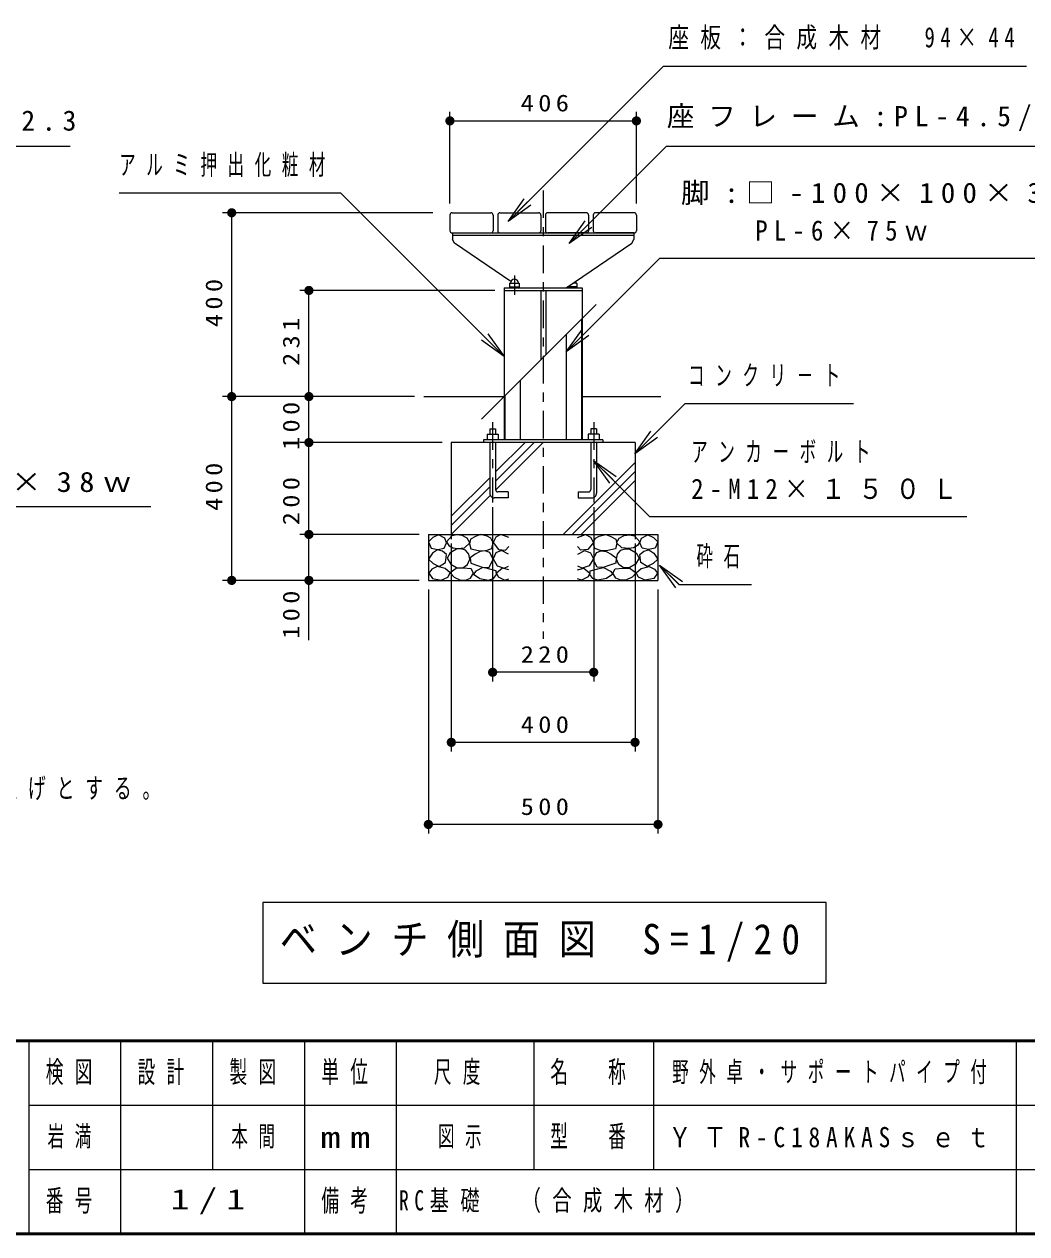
# Model space of a CAD drawing. Units: millimetres on the paper, with parts at other scales. Extents: x -365 to 0, y 0 to 257.
# Drawn here: x -238 to -128.8, y 0 to 131.6 of the extents above; entities that cross this region are included whole.
import ezdxf

# ---------------------------------------------------------------- set-up
doc = ezdxf.new("R2010")
doc.units = ezdxf.units.MM
doc.linetypes.add('USER2', pattern=[6, 3, -1, 1, -1])
for name, color, linetype, lineweight in [('1_20', 7, 'Continuous', 25), ('1_30', 7, 'Continuous', 25), ('LY_5', 7, 'Continuous', 13)]:
    doc.layers.add(name, color=color, linetype=linetype, lineweight=lineweight)
doc.layers.add('99', color=7, linetype='Continuous')
doc.layers.add('CLASS1', color=7, linetype='Continuous')
doc.styles.add('ＭＳ ゴシック', font='')
doc.styles.get('ＭＳ ゴシック').set_extended_font_data('MS Gothic')

# ---------------------------------------------------------------- blocks, each defined once
blk = doc.blocks.new('filled_dot')
at = {"color": 0, "linetype": 'Continuous', "lineweight": -2, "const_width": 1.25}
blk.add_lwpolyline([(-0.625, 0, 1), (0.625, 0, 1)], format="xyb", close=True, dxfattribs=at)

msp = doc.modelspace()

# ---------------------------------------------------------------- linework, layer by layer
at = {"layer": '1_20', "lineweight": 13}
for p, q in [((-191.651, 112.099), (-191.651, 122.099)), ((-191.651, 121.099), (-171.351, 121.099)), ((-171.351, 112.099), (-171.351, 122.099)), ((-185.32, 110.153), (-183.552, 112.628)), ((-185.32, 110.153), (-183.199, 112.274)), ((-182.845, 111.921), (-185.32, 110.153)), ((-193.501, 111.099), (-216.408, 111.099)), ((-215.408, 91.099), (-215.408, 111.099)), ((-178.687, 107.741), (-176.919, 110.216)), ((-178.687, 107.741), (-176.566, 109.862)), ((-176.212, 109.509), (-178.687, 107.741)), ((-186.751, 102.649), (-208.001, 102.649)), ((-207.001, 91.099), (-207.001, 102.649)), ((-185.751, 95.465), (-187.873, 97.586)), ((-187.52, 97.939), (-185.751, 95.465)), ((-179.001, 95.964), (-177.234, 98.439)), ((-179.001, 95.964), (-176.88, 98.085)), ((-176.527, 97.732), (-179.001, 95.964)), ((-185.751, 95.465), (-188.227, 97.232)), ((-195.501, 91.099), (-216.408, 91.099)), ((-215.408, 71.099), (-215.408, 91.099)), ((-195.501, 91.099), (-208.001, 91.099)), ((-195.501, 91.099), (-208.001, 91.099)), ((-207.001, 86.099), (-207.001, 91.099)), ((-171.538, 84.863), (-169.771, 87.337)), ((-171.538, 84.863), (-169.417, 86.984)), ((-192.501, 86.099), (-208.001, 86.099)), ((-207.001, 76.099), (-207.001, 86.099)), ((-186.684, 82.894), (-183.479, 86.099)), ((-186.684, 81.904), (-182.489, 86.099)), ((-186.676, 80.922), (-181.499, 86.099)), ((-169.064, 86.63), (-171.538, 84.863)), ((-179.337, 76.099), (-171.501, 83.934)), ((-178.347, 76.099), (-171.501, 82.944)), ((-174.249, 81.68), (-176.016, 84.155)), ((-176.016, 84.155), (-173.541, 82.387)), ((-176.016, 84.155), (-173.895, 82.034)), ((-191.501, 78.077), (-187.319, 82.259)), ((-177.357, 76.099), (-171.501, 81.954)), ((-191.501, 77.087), (-187.319, 81.269)), ((-191.501, 76.097), (-187.255, 80.343)), ((-187.001, 79.082), (-187.001, 60.099)), ((-176.001, 79.082), (-176.001, 60.099)), ((-195.001, 76.099), (-208.001, 76.099)), ((-207.001, 64.601), (-207.001, 76.099)), ((-191.501, 75.099), (-191.501, 52.476)), ((-171.501, 75.099), (-171.501, 52.476)), ((-167.053, 70.278), (-168.821, 72.753)), ((-168.821, 72.753), (-166.346, 70.985)), ((-168.821, 72.753), (-166.699, 70.631)), ((-195.001, 71.099), (-216.408, 71.099)), ((-194.001, 70.099), (-194.001, 43.543)), ((-169.001, 70.099), (-169.001, 43.543)), ((-176.001, 61.099), (-187.001, 61.099)), ((-171.501, 53.476), (-191.501, 53.476)), ((-169.001, 44.543), (-194.001, 44.543)), ((-212.008, 36.066), (-212.008, 27.266)), ((-150.708, 36.066), (-212.008, 36.066)), ((-150.708, 27.266), (-150.708, 36.066)), ((-212.008, 27.266), (-150.708, 27.266))]:
    msp.add_line(p, q, dxfattribs=at)
at = {"layer": '1_20', "linetype": 'USER2', "lineweight": 13}
for p, q in [((-181.501, 113.537), (-181.501, 64.724)), ((-184.626, 104.287), (-184.626, 102.171))]:
    msp.add_line(p, q, dxfattribs=at)
at = {"layer": '1_20'}
for p, q in [((-191.651, 110.849), (-191.651, 109.149)), ((-191.401, 111.099), (-187.201, 111.099)), ((-186.951, 110.849), (-186.951, 109.149)), ((-186.451, 110.849), (-186.451, 109.149)), ((-186.201, 111.099), (-182.001, 111.099)), ((-181.751, 110.849), (-181.751, 109.149)), ((-181.251, 110.849), (-181.251, 109.149)), ((-176.801, 111.099), (-181.001, 111.099)), ((-176.551, 110.849), (-176.551, 109.149)), ((-176.051, 110.849), (-176.051, 109.149)), ((-171.601, 111.099), (-175.801, 111.099)), ((-171.351, 110.849), (-171.351, 109.149)), ((-191.401, 108.899), (-187.201, 108.899)), ((-191.376, 108.899), (-191.376, 108.174)), ((-191.376, 108.899), (-171.501, 108.899)), ((-191.376, 108.674), (-171.626, 108.674)), ((-191.169, 107.784), (-191.376, 108.174)), ((-186.201, 108.899), (-182.001, 108.899)), ((-176.801, 108.899), (-181.001, 108.899)), ((-171.601, 108.899), (-175.801, 108.899)), ((-171.834, 107.784), (-171.626, 108.174)), ((-171.626, 108.899), (-171.626, 108.174)), ((-185.011, 103.63), (-191.169, 107.784)), ((-179.001, 102.949), (-171.834, 107.784)), ((-185.751, 102.949), (-185.751, 86.399)), ((-185.751, 102.949), (-177.251, 102.949)), ((-185.151, 103.449), (-184.101, 103.449)), ((-185.151, 103.449), (-185.151, 102.949)), ((-185.151, 103.049), (-184.101, 103.049)), ((-184.101, 103.449), (-184.101, 102.949)), ((-178.901, 103.017), (-178.901, 102.949)), ((-177.851, 103.049), (-178.853, 103.049)), ((-177.851, 103.449), (-178.26, 103.449)), ((-177.851, 103.449), (-177.851, 102.949)), ((-177.251, 102.949), (-177.251, 86.399)), ((-185.751, 102.649), (-177.251, 102.649)), ((-181.751, 102.649), (-181.751, 95.099)), ((-181.201, 102.649), (-181.201, 95.649)), ((-188.208, 88.642), (-175.748, 101.103)), ((-177.326, 99.524), (-177.326, 86.399)), ((-179.001, 97.849), (-179.001, 86.399)), ((-184.001, 92.849), (-184.001, 86.399)), ((-194.501, 91.099), (-185.751, 91.099)), ((-185.676, 91.174), (-185.676, 86.399)), ((-177.251, 91.099), (-168.685, 91.099)), ((-191.501, 86.099), (-191.501, 75.599)), ((-171.501, 86.099), (-191.501, 86.099)), ((-175.001, 86.399), (-188.001, 86.399)), ((-188.001, 86.399), (-188.001, 86.099)), ((-175.001, 86.399), (-175.001, 86.099)), ((-171.501, 86.099), (-171.501, 75.599)), ((-194.001, 76.099), (-169.001, 76.099)), ((-194.001, 76.099), (-194.001, 71.099)), ((-169.001, 76.099), (-169.001, 71.099)), ((-194.001, 71.099), (-169.001, 71.099))]:
    msp.add_line(p, q, dxfattribs=at)
at = {"layer": '1_20', "color": 211, "linetype": 'USER2', "lineweight": 13}
for p, q in [((-187.001, 88.301), (-187.001, 79.582)), ((-176.001, 88.301), (-176.001, 79.582))]:
    msp.add_line(p, q, dxfattribs=at)
at = {"layer": '1_20', "color": 211}
for p, q in [((-187.606, 87.014), (-186.396, 87.014)), ((-187.606, 87.014), (-187.606, 86.399)), ((-187.319, 87.587), (-186.684, 87.587)), ((-187.319, 87.587), (-187.319, 87.014)), ((-186.684, 87.587), (-186.684, 87.014)), ((-186.396, 87.014), (-186.396, 86.42)), ((-176.606, 87.014), (-176.606, 86.42)), ((-175.396, 87.014), (-176.606, 87.014)), ((-176.319, 87.587), (-176.319, 87.014)), ((-175.684, 87.587), (-176.319, 87.587)), ((-175.684, 87.587), (-175.684, 87.014)), ((-175.396, 87.014), (-175.396, 86.399)), ((-187.319, 86.099), (-187.319, 80.587)), ((-186.684, 86.099), (-186.684, 80.972)), ((-176.319, 86.099), (-176.319, 80.972)), ((-175.684, 86.099), (-175.684, 80.587)), ((-185.319, 80.722), (-186.434, 80.722)), ((-185.319, 80.722), (-185.319, 80.087)), ((-177.684, 80.722), (-177.684, 80.087)), ((-177.684, 80.722), (-176.569, 80.722)), ((-185.319, 80.087), (-186.819, 80.087)), ((-177.684, 80.087), (-176.184, 80.087))]:
    msp.add_line(p, q, dxfattribs=at)
at = {"layer": '1_20', "lineweight": 13}
for points in [[(-185.32, 110.153), (-168.403, 127.069), (-128.879, 127.069)], [(-178.687, 107.741), (-168.08, 118.347), (-117.034, 118.347)], [(-185.751, 95.465), (-203.515, 113.221), (-227.661, 113.221)], [(-179.001, 95.964), (-168.81, 106.156), (-121.507, 106.156)], [(-171.538, 84.863), (-166.046, 90.355), (-147.718, 90.355)], [(-176.016, 84.155), (-169.908, 78.046), (-135.389, 78.046)], [(-168.821, 72.753), (-166.702, 70.634), (-158.815, 70.634)]]:
    msp.add_lwpolyline(points, dxfattribs=at)
at = {"layer": '1_20'}
for points in [[(-192.879, 76.069), (-193.513, 75.768), (-193.988, 75.293), (-193.687, 74.596), (-192.958, 74.453), (-192.261, 74.612), (-192.008, 75.198), (-192.198, 75.705)], [(-190.908, 76.074), (-191.435, 75.939), (-192.016, 75.303), (-191.786, 74.885), (-191.329, 74.647), (-190.813, 74.574), (-190.07, 74.641), (-189.502, 75.182), (-189.786, 75.682), (-190.319, 75.992)], [(-188.317, 76.084), (-188.854, 75.86), (-189.4, 75.592), (-189.516, 75.091), (-189.382, 74.527), (-188.558, 74.366), (-187.833, 74.321), (-187.108, 74.581), (-186.956, 75.189), (-187.189, 75.699), (-187.592, 75.923)], [(-174.686, 76.084), (-174.149, 75.86), (-173.603, 75.592), (-173.487, 75.091), (-173.621, 74.527), (-174.444, 74.366), (-175.169, 74.321), (-175.894, 74.581), (-176.046, 75.189), (-175.814, 75.699), (-175.411, 75.923)], [(-172.095, 76.074), (-171.568, 75.939), (-170.987, 75.303), (-171.217, 74.885), (-171.674, 74.647), (-172.19, 74.574), (-172.933, 74.641), (-173.501, 75.182), (-173.217, 75.682), (-172.683, 75.992)], [(-170.124, 76.069), (-169.49, 75.768), (-169.015, 75.293), (-169.316, 74.596), (-170.045, 74.453), (-170.742, 74.612), (-170.995, 75.198), (-170.805, 75.705)], [(-193.006, 74.422), (-193.544, 74.073), (-193.988, 73.392), (-193.481, 72.932), (-192.816, 72.616), (-192.118, 73.059), (-192.039, 73.899), (-192.447, 74.261)], [(-191.543, 72.857), (-190.921, 72.512), (-190.246, 72.465), (-189.732, 72.827), (-189.489, 73.425), (-189.6, 73.962), (-189.948, 74.371), (-190.414, 74.536), (-190.948, 74.479), (-191.638, 74.11), (-191.935, 73.533)], [(-188.367, 74.253), (-188.921, 73.956), (-189.448, 73.537), (-189.394, 72.983), (-188.651, 72.713), (-188.016, 72.496), (-187.367, 72.523), (-186.961, 73.388), (-187.313, 74.145), (-187.816, 74.31)], [(-174.636, 74.253), (-174.082, 73.956), (-173.555, 73.537), (-173.609, 72.983), (-174.352, 72.713), (-174.987, 72.496), (-175.636, 72.523), (-176.041, 73.388), (-175.69, 74.145), (-175.186, 74.31)], [(-171.46, 72.857), (-172.081, 72.512), (-172.757, 72.465), (-173.271, 72.827), (-173.514, 73.425), (-173.402, 73.962), (-173.055, 74.371), (-172.589, 74.536), (-172.055, 74.479), (-171.365, 74.11), (-171.068, 73.533)], [(-169.997, 74.422), (-169.459, 74.073), (-169.015, 73.392), (-169.522, 72.932), (-170.187, 72.616), (-170.884, 73.059), (-170.964, 73.899), (-170.556, 74.261)], [(-193.047, 72.625), (-193.615, 72.306), (-193.953, 71.883), (-193.55, 71.317), (-192.607, 71.114), (-191.891, 71.433), (-191.618, 71.938), (-192.157, 72.394)], [(-190.191, 72.418), (-190.975, 72.377), (-191.638, 71.904), (-191.205, 71.445), (-190.516, 71.134), (-189.951, 71.126), (-189.408, 71.35), (-189.07, 71.877), (-189.327, 72.364)], [(-188.076, 72.509), (-188.846, 72.09), (-189.09, 71.793), (-188.4, 71.307), (-187.454, 71.117), (-186.925, 71.301), (-186.576, 71.726), (-186.603, 72.145), (-187.468, 72.374)], [(-174.927, 72.509), (-174.156, 72.09), (-173.913, 71.793), (-174.602, 71.307), (-175.548, 71.117), (-176.078, 71.301), (-176.427, 71.726), (-176.4, 72.145), (-175.535, 72.374)], [(-172.811, 72.418), (-172.028, 72.377), (-171.365, 71.904), (-171.798, 71.445), (-172.487, 71.134), (-173.052, 71.126), (-173.595, 71.35), (-173.933, 71.877), (-173.676, 72.364)], [(-169.956, 72.625), (-169.387, 72.306), (-169.05, 71.883), (-169.453, 71.317), (-170.396, 71.114), (-171.112, 71.433), (-171.385, 71.938), (-170.846, 72.394)]]:
    msp.add_lwpolyline(points, close=True, dxfattribs=at)
for points in [[(-185.251, 75.764), (-186.107, 76.081), (-186.645, 75.812), (-186.962, 75.21), (-186.376, 74.449), (-185.6, 74.386), (-185.251, 74.782)], [(-177.751, 75.764), (-176.896, 76.081), (-176.357, 75.812), (-176.04, 75.21), (-176.627, 74.449), (-177.403, 74.386), (-177.751, 74.782)], [(-185.267, 73.958), (-186.028, 74.354), (-186.661, 74.101), (-186.962, 73.451), (-186.519, 72.675), (-185.758, 72.437), (-185.267, 72.643)], [(-177.736, 73.958), (-176.975, 74.354), (-176.341, 74.101), (-176.04, 73.451), (-176.484, 72.675), (-177.244, 72.437), (-177.736, 72.643)], [(-185.251, 72.231), (-185.917, 72.437), (-186.566, 71.883), (-186.392, 71.487), (-185.663, 71.122), (-185.251, 71.281)], [(-177.751, 72.231), (-177.086, 72.437), (-176.437, 71.883), (-176.611, 71.487), (-177.34, 71.122), (-177.751, 71.281)]]:
    msp.add_lwpolyline(points, dxfattribs=at)
for centre, radius, start, end in [((-191.401, 110.849), 0.25, 90, 180), ((-187.201, 110.849), 0.25, 0, 90), ((-186.201, 110.849), 0.25, 90, 180), ((-182.001, 110.849), 0.25, 0, 90), ((-181.001, 110.849), 0.25, 90, 180), ((-176.801, 110.849), 0.25, 360, 90), ((-175.801, 110.849), 0.25, 90, 180), ((-171.601, 110.849), 0.25, 360, 90), ((-191.401, 109.149), 0.25, 179.99999, 270), ((-187.201, 109.149), 0.25, 270, 0), ((-186.201, 109.149), 0.25, 179.99999, 270), ((-182.001, 109.149), 0.25, 270, 0), ((-181.001, 109.149), 0.25, 180, 270), ((-176.801, 109.149), 0.25, 270, 0.00001), ((-175.801, 109.149), 0.25, 180, 270), ((-171.601, 109.149), 0.25, 270, 0.00001), ((-184.626, 103.449), 0.425, 359.99999, 179.99999), ((-178.376, 103.449), 0.425, 0.00001, 25.20722)]:
    msp.add_arc(centre, radius, start, end, dxfattribs=at)
at = {"layer": '1_20', "color": 211}
for centre, radius, start, end in [((-186.819, 80.587), 0.5, 179.99998, 270.00002), ((-186.434, 80.972), 0.25, 179.99998, 270.00002), ((-176.569, 80.972), 0.25, 269.99998, 0.00002), ((-176.184, 80.587), 0.5, 269.99998, 0.00002)]:
    msp.add_arc(centre, radius, start, end, dxfattribs=at)
at = {"layer": '1_30', "lineweight": 13}
for points in [[(-278.916, 111.445), (-271.998, 118.363), (-232.998, 118.363)], [(-283.297, 103.153), (-254.212, 79.152), (-224.212, 79.152)]]:
    msp.add_lwpolyline(points, dxfattribs=at)
at = {"layer": 'LY_5', "lineweight": 50}
for p, q in [((-365, 21), (0, 21)), ((-365, 0), (0, 0))]:
    msp.add_line(p, q, dxfattribs=at)
at = {"layer": 'LY_5', "lineweight": 25}
for p, q in [((-237.5, 21), (-237.5, 0)), ((-227.5, 21), (-227.5, 7)), ((-217.5, 21), (-217.5, 7)), ((-207.5, 21), (-207.5, 0)), ((-197.5, 21), (-197.5, 7)), ((-182.5, 21), (-182.5, 7)), ((-130, 21), (-130, 0)), ((-182.5, 14), (-70, 14)), ((-237.5, 7), (0, 7)), ((-197.5, 7), (-197.5, 0))]:
    msp.add_line(p, q, dxfattribs=at)
at = {"layer": 'LY_5'}
for p, q in [((-169.5, 21), (-169.5, 7)), ((-237.5, 14), (-182.5, 14)), ((-227.5, 7), (-227.5, 0))]:
    msp.add_line(p, q, dxfattribs=at)

# ---------------------------------------------------------------- block references
at = {"layer": '1_20', "lineweight": 13, "xscale": 0.4, "yscale": 0.4}
for p in [(-191.651, 121.099), (-187.001, 61.099), (-191.501, 53.476), (-194.001, 44.543)]:
    msp.add_blockref('filled_dot', p, dxfattribs=at)
for p, rotation in [((-171.351, 121.099), 180), ((-215.408, 111.099), 270), ((-207.001, 102.649), 270), ((-215.408, 91.099), 270), ((-207.001, 91.099), 270), ((-207.001, 91.099), 90), ((-207.001, 86.099), 270), ((-207.001, 86.099), 90), ((-207.001, 76.099), 90), ((-207.001, 76.099), 270), ((-215.408, 71.099), 90), ((-207.001, 71.099), 90), ((-176.001, 61.099), 180), ((-171.501, 53.476), 180), ((-169.001, 44.543), 180)]:
    msp.add_blockref('filled_dot', p, dxfattribs=dict(at, rotation=rotation))

# ---------------------------------------------------------------- texts
at = {"layer": '1_20', "style": 'ＭＳ ゴシック'}
for s, insert, char_height, attachment_point in [('\\T1.55;\\W0.75;座板：合成木材\u300094×44', (-167.879, 130.069), 2.199, 4), ('\\T1.33;\\W1.15;406', (-181.086, 122.099), 1.833, 8), ('\\T1.5;座フレーム:PL-4.5/PL-6', (-168.034, 121.347), 2.199, 4), ('\\T1.64;\\W0.6;アルミ押出化粧材', (-227.661, 116.221), 2.199, 4), ('\\T1.5;\\W1.05;脚:□-100×100×3.2', (-166.507, 113.156), 2.199, 4), ('\\T1.5;\\W0.9;\u3000\u3000PL-6×75ｗ', (-166.507, 109.156), 2.199, 4), ('\\T1.64;\\W0.6;コンクリ－ト', (-165.718, 93.355), 2.199, 4), ('\\T1.64;\\W0.6;アンカーボルト', (-165.389, 85.046), 2.199, 4), ('\\T1.5;\\W0.9;2-M12×１５０Ｌ', (-165.389, 81.046), 2.199, 4), ('\\T1.64;\\W0.6;砕石', (-164.815, 73.634), 2.199, 4), ('\\T1.33;\\W1.15;220', (-181.086, 62.099), 1.833, 8), ('\\T1.33;\\W1.15;400', (-181.085, 54.476), 1.833, 8), ('\\T1.33;\\W1.15;500', (-181.085, 45.543), 1.833, 8), ('\\T1.5;\\W0.9;ベンチ側面図\\~S=1/20', (-181.358, 31.666), 3.299, 5)]:
    msp.add_mtext(s, dxfattribs=dict(at, insert=insert, char_height=char_height, attachment_point=attachment_point))
at = {"layer": '1_20', "char_height": 1.833, "attachment_point": 8, "rotation": 90, "style": 'ＭＳ ゴシック'}
for s, insert in [('\\T1.33;\\W1.15;400', (-216.408, 101.516)), ('\\T1.33;\\W1.15;231', (-208.001, 97.291)), ('\\T1.33;\\W1.15;100', (-208.001, 88.146)), ('\\T1.33;\\W1.15;400', (-216.408, 81.516)), ('\\T1.33;\\W1.15;200', (-208.001, 79.956)), ('\\T1.33;\\W1.15;100', (-208.001, 67.601))]:
    msp.add_mtext(s, dxfattribs=dict(at, insert=insert))
at = {"layer": '1_30', "char_height": 2.199, "attachment_point": 4, "style": 'ＭＳ ゴシック'}
for s, insert in [('\\T1.5;貫：□-40×40×2.3', (-271.998, 121.013)), ('\\T1.5;\\W1.1;PL-4.5×38ｗ', (-254.212, 81.802))]:
    msp.add_mtext(s, dxfattribs=dict(at, insert=insert))
at = {"layer": '99', "char_height": 2.199, "attachment_point": 5, "style": 'ＭＳ ゴシック'}
for s, insert in [('\\T1.64;\\W0.6;野外卓・サポートパイプ付', (-149.75, 17.5)), ('\\T1.64;\\W0.6;岩満', (-232.5, 10.5)), ('\\T1.64;\\W0.6;本間', (-212.5, 10.5)), ('\\T1.64;\\W0.6;図示', (-190, 10.5)), ('\\T1.5;\\W0.85;ＹＴR-C18AKASｓｅｔ', (-149.75, 10.5)), ('\\T1.5;\\W1.35;1/1', (-217.5, 3.5)), ('\\T1.59;\\W0.7;RC基礎\u3000（合成木材）', (-180.5, 3.5))]:
    msp.add_mtext(s, dxfattribs=dict(at, insert=insert))
at = {"layer": 'CLASS1', "insert": (-362.369, 46.813), "char_height": 2.199, "attachment_point": 7, "style": 'ＭＳ ゴシック'}
msp.add_mtext('\\T1.6;\\W0.65;座フレームは、電気亜鉛メッキ処理の上、ポリエステル樹脂粉体塗装(ダークグレー)仕上げとする。', dxfattribs=at)
at = {"layer": 'LY_5', "char_height": 2.346, "attachment_point": 5, "style": 'ＭＳ ゴシック'}
for s, insert in [('\\T1.64;\\W0.6;検図', (-232.5, 17.5)), ('\\T1.64;\\W0.6;設計', (-222.5, 17.5)), ('\\T1.64;\\W0.6;製図', (-212.5, 17.5)), ('\\T1.64;\\W0.6;単位', (-202.5, 17.5)), ('\\T1.64;\\W0.6;尺度', (-190.25, 17.5)), ('\\T1.64;\\W0.6;名\u3000称', (-176, 17.5)), ('\\T1.64;\\W0.6;型\u3000番', (-176, 10.5)), ('\\T1.5;\\W1.35;mm', (-202.5, 10.5)), ('\\T1.64;\\W0.6;番号', (-232.5, 3.5)), ('\\T1.64;\\W0.6;備考', (-202.5, 3.5))]:
    msp.add_mtext(s, dxfattribs=dict(at, insert=insert))

doc.saveas('drawing.dxf')
